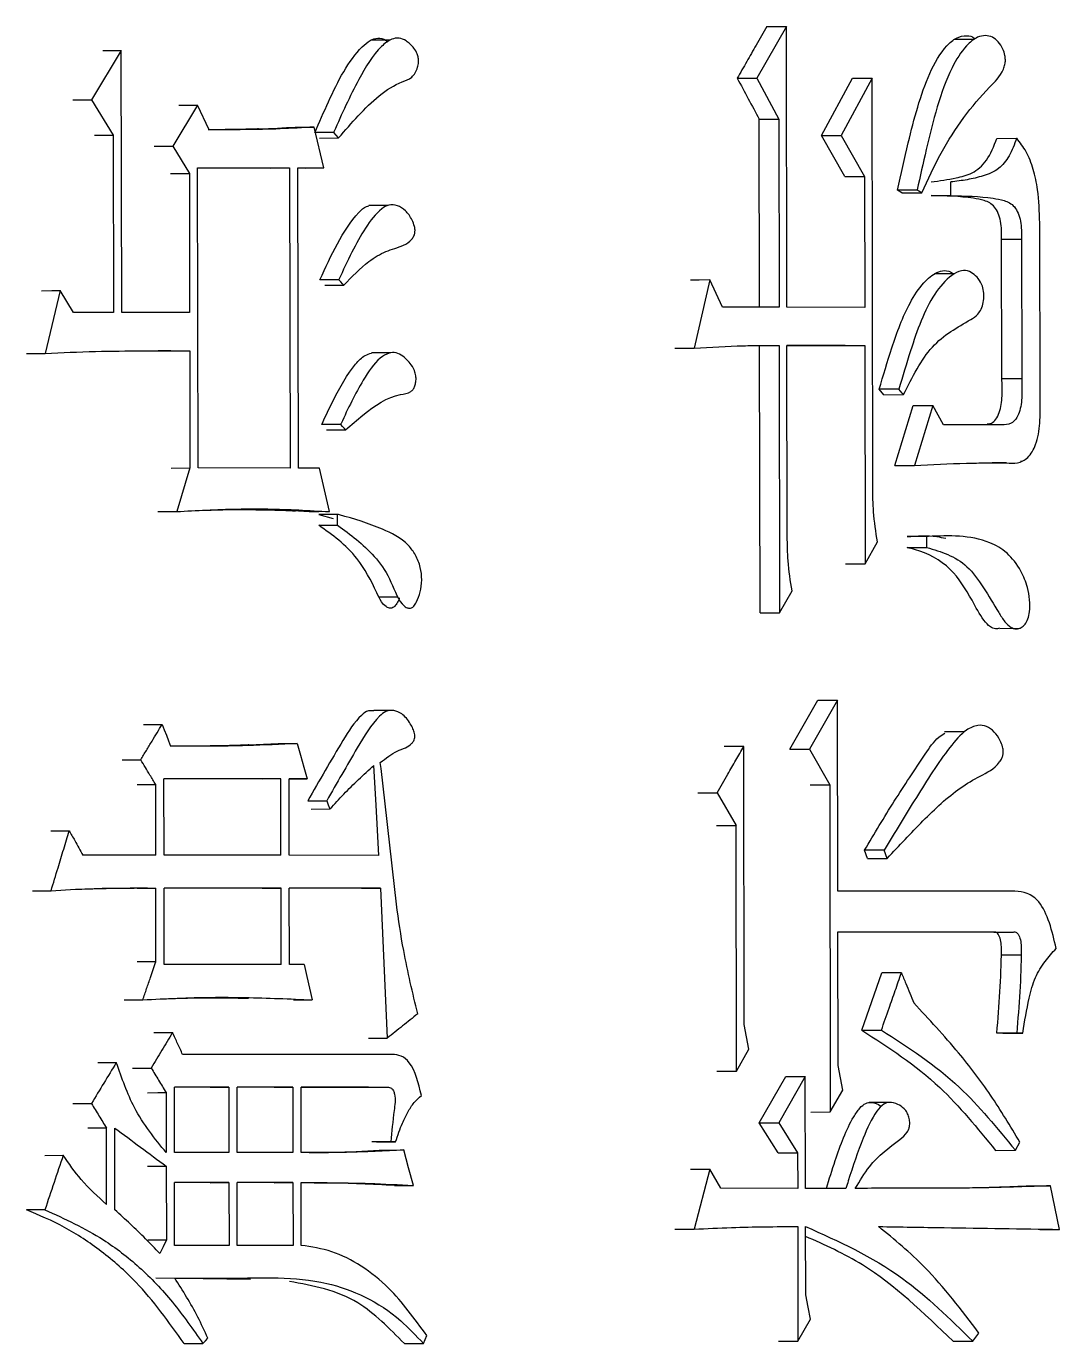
# Model space of a CAD drawing. Header units: millimetres. Extents: x 2462 to 4142, y 835 to 2023.
# Drawn here: x 3116.9 to 3121, y 1162.55 to 1167.77 of the extents above; entities that cross this region are included whole.
import ezdxf

# ---------------------------------------------------------------- set-up
doc = ezdxf.new("R2010")
doc.units = ezdxf.units.MM

msp = doc.modelspace()

# ---------------------------------------------------------------- linework, layer by layer
at = {"color": 7, "linetype": 'Continuous', "lineweight": 25}
for p, q in [((3119.9124, 1167.7718), (3119.7949, 1167.5664)), ((3119.9143, 1166.6577), (3119.9124, 1167.7718)), ((3118.3405, 1167.7169), (3118.2648, 1167.7167)), ((3120.6566, 1167.7201), (3120.5778, 1167.7199)), ((3117.275, 1167.6756), (3117.1566, 1167.4809)), ((3117.2768, 1166.6371), (3117.275, 1167.6756)), ((3119.7949, 1167.5664), (3119.8821, 1167.4041)), ((3120.0518, 1167.3388), (3120.1743, 1167.5659)), ((3120.2521, 1167.5661), (3120.1295, 1167.339)), ((3120.2549, 1165.9435), (3120.2521, 1167.5661)), ((3117.1566, 1167.4809), (3117.2426, 1167.3403)), ((3117.5773, 1167.4592), (3117.4794, 1167.2969)), ((3117.6233, 1167.3618), (3117.5773, 1167.4592)), ((3119.806, 1166.6574), (3119.8047, 1167.4038)), ((3119.8821, 1167.4041), (3119.8833, 1166.6577)), ((3117.2426, 1167.3403), (3117.2438, 1166.6372)), ((3118.0789, 1167.2102), (3118.0397, 1167.3725)), ((3118.1174, 1167.3508), (3118.0423, 1167.3506)), ((3118.0617, 1167.329), (3118.1368, 1167.3292)), ((3120.1443, 1167.1765), (3120.0518, 1167.3388)), ((3120.1295, 1167.339), (3120.2221, 1167.1767)), ((3120.7471, 1167.3276), (3120.8257, 1167.3278)), ((3117.4794, 1167.2969), (3117.5451, 1167.1887)), ((3117.5451, 1167.1887), (3117.546, 1166.6371)), ((3117.5778, 1167.2104), (3117.9427, 1167.2102)), ((3117.5798, 1166.0205), (3117.5778, 1167.2104)), ((3117.8681, 1167.21), (3117.9427, 1167.2102)), ((3117.9427, 1167.2102), (3117.9448, 1166.0203)), ((3117.9752, 1167.2102), (3118.0789, 1167.2102)), ((3117.9772, 1166.0203), (3117.9752, 1167.2102)), ((3118.004, 1167.2099), (3118.0789, 1167.2102)), ((3120.2221, 1167.1767), (3120.223, 1166.6575)), ((3120.3709, 1167.1114), (3120.3526, 1167.1223)), ((3120.565, 1167.1008), (3120.5649, 1167.1549)), ((3118.3325, 1167.0618), (3118.2568, 1167.0616)), ((3120.3709, 1167.1114), (3120.4491, 1167.1116)), ((3120.4867, 1167.1005), (3120.565, 1167.1008)), ((3120.9182, 1166.2893), (3120.917, 1166.9924)), ((3120.7659, 1166.9273), (3120.8446, 1166.9275)), ((3120.7669, 1166.3756), (3120.7659, 1166.9273)), ((3120.8446, 1166.9275), (3120.8455, 1166.3759)), ((3119.6094, 1166.766), (3119.5473, 1166.4956)), ((3119.6595, 1166.6578), (3119.6094, 1166.766)), ((3120.5785, 1166.7906), (3120.4998, 1166.7903)), ((3117.0323, 1166.7238), (3116.9731, 1166.475)), ((3117.0854, 1166.6372), (3117.0323, 1166.7238)), ((3118.0821, 1166.7448), (3118.1572, 1166.745)), ((3119.8833, 1166.6577), (3119.6595, 1166.6578)), ((3120.223, 1166.6575), (3119.9143, 1166.6577)), ((3117.2438, 1166.6372), (3117.0854, 1166.6372)), ((3117.546, 1166.6371), (3117.2768, 1166.6371)), ((3117.4719, 1166.4854), (3117.4212, 1166.4852)), ((3117.4722, 1166.4854), (3117.5463, 1166.4856)), ((3117.5463, 1166.4856), (3117.547, 1166.0205)), ((3119.808, 1165.4459), (3119.8062, 1166.506)), ((3119.8836, 1166.5062), (3119.8854, 1165.4461)), ((3119.9146, 1166.5062), (3120.2232, 1166.506)), ((3119.9159, 1165.749), (3119.9146, 1166.5062)), ((3120.1454, 1166.5058), (3119.9146, 1166.5059)), ((3120.1454, 1166.5058), (3120.2232, 1166.506)), ((3120.2232, 1166.506), (3120.2247, 1165.6407)), ((3118.3431, 1166.477), (3118.2675, 1166.4767)), ((3120.3585, 1166.3329), (3120.2805, 1166.3327)), ((3120.2989, 1166.311), (3120.2805, 1166.3326)), ((3120.7669, 1166.3756), (3120.8455, 1166.3759)), ((3120.299, 1166.3109), (3120.377, 1166.3112)), ((3120.3422, 1166.0297), (3120.415, 1166.2677)), ((3120.4932, 1166.2679), (3120.4203, 1166.03)), ((3120.536, 1166.1922), (3120.4932, 1166.2679)), ((3118.1453, 1166.1933), (3118.0703, 1166.1931)), ((3120.7671, 1166.192), (3120.536, 1166.1922)), ((3118.0895, 1166.1715), (3118.1646, 1166.1717)), ((3117.473, 1166.0202), (3117.547, 1166.0205)), ((3117.547, 1166.0205), (3117.4949, 1165.8474)), ((3117.9448, 1166.0203), (3117.5798, 1166.0205)), ((3118.0614, 1166.0203), (3117.9772, 1166.0203)), ((3118.1006, 1165.8472), (3118.0614, 1166.0203)), ((3120.7855, 1166.0406), (3120.728, 1166.0404)), ((3120.8404, 1166.0474), (3120.8474, 1166.0474)), ((3118.0578, 1165.8361), (3118.1147, 1165.8197)), ((3118.1329, 1165.8364), (3118.058, 1165.8361)), ((3118.133, 1165.7931), (3118.1329, 1165.8364)), ((3118.0579, 1165.793), (3118.133, 1165.7933)), ((3120.2247, 1165.6407), (3120.2737, 1165.7272)), ((3120.4696, 1165.7487), (3120.3915, 1165.7484)), ((3120.3916, 1165.705), (3120.4697, 1165.7053)), ((3120.4697, 1165.7053), (3120.4696, 1165.7487)), ((3120.1468, 1165.6404), (3120.2247, 1165.6407)), ((3118.2966, 1165.5088), (3118.3723, 1165.5091)), ((3119.8854, 1165.4461), (3119.9348, 1165.5327)), ((3119.808, 1165.4459), (3119.8854, 1165.4461)), ((3120.7583, 1165.3845), (3120.8373, 1165.3848)), ((3119.9264, 1164.905), (3120.0371, 1165.0996)), ((3120.1148, 1165.0999), (3120.004, 1164.9052)), ((3120.116, 1164.3427), (3120.1148, 1165.0999)), ((3118.3527, 1165.0588), (3118.2771, 1165.0585)), ((3120.6184, 1164.9737), (3120.5396, 1164.9735)), ((3117.7803, 1164.9225), (3117.8977, 1164.9275)), ((3119.7453, 1163.8128), (3119.7434, 1164.9162)), ((3120.004, 1164.9052), (3120.0845, 1164.7645)), ((3117.2783, 1164.8628), (3117.3521, 1164.8631)), ((3117.4119, 1164.4845), (3117.4115, 1164.7657)), ((3117.9079, 1164.7872), (3117.4442, 1164.7873)), ((3117.4448, 1164.4845), (3117.4442, 1164.7873)), ((3117.9079, 1164.7872), (3117.8333, 1164.7869)), ((3117.9084, 1164.4843), (3117.9079, 1164.7872)), ((3118.0117, 1164.7871), (3117.9403, 1164.7872)), ((3117.9409, 1164.4843), (3117.9403, 1164.7872)), ((3117.9403, 1164.7869), (3118.0117, 1164.7871)), ((3120.0845, 1164.7645), (3120.0867, 1163.4665)), ((3119.5607, 1164.7321), (3119.6378, 1164.7323)), ((3119.6378, 1164.7323), (3119.7128, 1164.6025)), ((3118.0275, 1164.6679), (3118.1026, 1164.6681)), ((3119.7144, 1163.6289), (3119.7128, 1164.6025)), ((3120.3003, 1164.5047), (3120.2224, 1164.5044)), ((3120.2347, 1164.4721), (3120.2224, 1164.5046)), ((3120.3126, 1164.4723), (3120.3003, 1164.5048)), ((3117.4119, 1164.4845), (3117.1221, 1164.4846)), ((3117.9084, 1164.4843), (3117.4448, 1164.4845)), ((3118.2965, 1164.4841), (3117.9409, 1164.4843)), ((3120.2347, 1164.472), (3120.3127, 1164.4722)), ((3117.338, 1164.3544), (3117.3108, 1164.3544)), ((3117.338, 1164.3544), (3117.4122, 1164.3547)), ((3117.4126, 1164.0626), (3117.4122, 1164.3547)), ((3117.9086, 1164.3545), (3117.445, 1164.3546)), ((3117.4455, 1164.0518), (3117.445, 1164.3546)), ((3117.834, 1164.3542), (3117.9086, 1164.3545)), ((3117.9091, 1164.0516), (3117.9086, 1164.3545)), ((3118.3032, 1164.3543), (3117.9411, 1164.3545)), ((3117.9416, 1164.0516), (3117.9411, 1164.3545)), ((3118.2279, 1164.3541), (3117.9411, 1164.3542)), ((3118.2279, 1164.3541), (3118.3032, 1164.3543)), ((3120.8187, 1164.3422), (3120.116, 1164.3427)), ((3120.1163, 1164.1804), (3120.8129, 1164.18)), ((3120.1172, 1163.6503), (3120.1163, 1164.1804)), ((3120.7343, 1164.1797), (3120.1163, 1164.1801)), ((3120.7349, 1164.1797), (3120.8134, 1164.18)), ((3120.8434, 1164.0887), (3120.7643, 1164.0884)), ((3117.4126, 1164.0626), (3117.3385, 1164.0623)), ((3117.9091, 1164.0516), (3117.4455, 1164.0518)), ((3118, 1164.0516), (3117.9416, 1164.0516)), ((3120.2113, 1163.7906), (3120.2906, 1164.0177)), ((3117.2862, 1163.9109), (3117.3603, 1163.9112)), ((3117.9577, 1163.9107), (3118.0326, 1163.9109)), ((3120.2113, 1163.7906), (3120.2892, 1163.7908)), ((3120.8257, 1163.7797), (3120.7471, 1163.7795)), ((3120.7712, 1163.7795), (3120.7471, 1163.7795)), ((3120.7712, 1163.7795), (3120.8499, 1163.7797)), ((3120.8499, 1163.7797), (3120.8257, 1163.7797)), ((3118.3494, 1163.6945), (3117.5182, 1163.6948)), ((3119.7144, 1163.6289), (3119.7641, 1163.7154)), ((3117.1818, 1163.6621), (3117.2554, 1163.6624)), ((3119.6373, 1163.6287), (3119.7144, 1163.6289)), ((3117.7016, 1163.5649), (3117.4857, 1163.565)), ((3117.4861, 1163.3054), (3117.4857, 1163.565)), ((3117.6273, 1163.5647), (3117.7016, 1163.5649)), ((3117.7016, 1163.5649), (3117.702, 1163.3053)), ((3117.9554, 1163.5648), (3117.7342, 1163.5649)), ((3117.7346, 1163.3053), (3117.7342, 1163.5649)), ((3117.8807, 1163.5646), (3117.9554, 1163.5648)), ((3117.9554, 1163.5648), (3117.9558, 1163.3052)), ((3117.9878, 1163.5648), (3118.3303, 1163.5647)), ((3117.9883, 1163.3052), (3117.9878, 1163.5648)), ((3118.2549, 1163.5644), (3117.9878, 1163.5645)), ((3118.255, 1163.5644), (3118.3303, 1163.5647)), ((3119.8052, 1163.4231), (3119.9101, 1163.6069)), ((3119.9876, 1163.6071), (3119.8826, 1163.4233)), ((3119.9883, 1163.1636), (3119.9876, 1163.6071)), ((3117.4529, 1163.5434), (3117.4533, 1163.3054)), ((3120.0867, 1163.4665), (3120.1359, 1163.553)), ((3120.009, 1163.4662), (3120.0867, 1163.4665)), ((3120.3195, 1163.5045), (3120.2411, 1163.5042)), ((3119.8797, 1163.304), (3119.8052, 1163.4231)), ((3119.8826, 1163.4233), (3119.9572, 1163.3043)), ((3117.2163, 1163.4028), (3117.1427, 1163.4026)), ((3117.2168, 1163.0999), (3117.2163, 1163.4028)), ((3117.2498, 1163.0783), (3117.2493, 1163.4028)), ((3117.702, 1163.3053), (3117.4861, 1163.3054)), ((3117.9558, 1163.3052), (3117.7346, 1163.3053)), ((3118.3435, 1163.3483), (3118.2683, 1163.3481)), ((3118.3628, 1163.3483), (3118.3435, 1163.3483)), ((3119.9572, 1163.3043), (3119.9574, 1163.1637)), ((3120.7418, 1163.3143), (3120.8204, 1163.3145)), ((3120.8204, 1163.3146), (3120.8385, 1163.347)), ((3116.9714, 1163.2945), (3117.0447, 1163.2947)), ((3117.3795, 1163.251), (3117.4534, 1163.2513)), ((3117.4534, 1163.2513), (3117.4539, 1162.9592)), ((3119.6091, 1163.2396), (3119.547, 1163.0016)), ((3119.6529, 1163.1638), (3119.6091, 1163.2396)), ((3117.7022, 1163.1863), (3117.4863, 1163.1864)), ((3117.4867, 1162.9376), (3117.4863, 1163.1864)), ((3117.6279, 1163.186), (3117.7022, 1163.1863)), ((3117.7022, 1163.1863), (3117.7026, 1162.9375)), ((3117.956, 1163.1862), (3117.7348, 1163.1863)), ((3117.7352, 1162.9375), (3117.7348, 1163.1863)), ((3117.8814, 1163.186), (3117.956, 1163.1862)), ((3117.956, 1163.1862), (3117.9565, 1162.9374)), ((3117.9889, 1162.9374), (3117.9885, 1163.1862)), ((3118.3583, 1163.175), (3118.4338, 1163.1752)), ((3119.9574, 1163.1637), (3119.6529, 1163.1638)), ((3120.1488, 1163.1636), (3119.9883, 1163.1636)), ((3120.9961, 1163.0008), (3120.9596, 1163.1739)), ((3119.9577, 1163.0122), (3119.9584, 1162.5579)), ((3119.9891, 1162.7418), (3119.9886, 1163.0121)), ((3120.9173, 1163.0005), (3120.9961, 1163.0008)), ((3117.38, 1162.959), (3117.4539, 1162.9592)), ((3117.7026, 1162.9375), (3117.4867, 1162.9376)), ((3117.9565, 1162.9374), (3117.7352, 1162.9375)), ((3117.7874, 1162.8028), (3117.4127, 1162.8076)), ((3119.9584, 1162.5579), (3120.0078, 1162.6444)), ((3120.6518, 1162.5575), (3120.6761, 1162.5899)), ((3117.5243, 1162.5479), (3117.5987, 1162.5481)), ((3118.3981, 1162.5478), (3118.4734, 1162.548)), ((3119.8809, 1162.5576), (3119.9584, 1162.5579)), ((3120.5734, 1162.5572), (3120.6517, 1162.5574))]:
    msp.add_line(p, q, dxfattribs=at)
at = {"color": 7, "linetype": 'Continuous', "lineweight": 25, "flags": 128}
for points in [[(3119.835, 1167.7716), (3119.8784, 1167.7717), (3119.9124, 1167.7718)], [(3117.2013, 1167.6754), (3117.2424, 1167.6755), (3117.275, 1167.6756)], [(3119.7176, 1167.5661), (3119.7609, 1167.5663), (3119.7949, 1167.5664)], [(3120.1743, 1167.5659), (3120.2179, 1167.566), (3120.2521, 1167.5661)], [(3117.0831, 1167.4807), (3117.1241, 1167.4808), (3117.1566, 1167.4809)], [(3117.5032, 1167.4589), (3117.5446, 1167.4591), (3117.5773, 1167.4592)], [(3119.8047, 1167.4038), (3119.848, 1167.404), (3119.8821, 1167.4041)], [(3117.169, 1167.34), (3117.2101, 1167.3402), (3117.2426, 1167.3403)], [(3117.9647, 1167.3722), (3118.0067, 1167.3723), (3118.0397, 1167.3725)], [(3118.1368, 1167.3292), (3118.1271, 1167.34), (3118.1174, 1167.3508)], [(3120.0518, 1167.3388), (3120.0953, 1167.3389), (3120.1295, 1167.339)], [(3117.4054, 1167.2967), (3117.4467, 1167.2968), (3117.4794, 1167.2969)], [(3117.4707, 1167.1885), (3117.5124, 1167.1886), (3117.5451, 1167.1887)], [(3120.1443, 1167.1765), (3120.1878, 1167.1766), (3120.2221, 1167.1767)], [(3120.4307, 1167.1225), (3120.4057, 1167.1224), (3120.3791, 1167.1223), (3120.3526, 1167.1223)], [(3118.1378, 1166.7667), (3118.1104, 1166.7666), (3118.0865, 1166.7665), (3118.0629, 1166.7664)], [(3118.1572, 1166.745), (3118.1524, 1166.7504), (3118.1451, 1166.7585), (3118.1378, 1166.7667)], [(3119.6094, 1166.766), (3119.5662, 1166.7659), (3119.5324, 1166.7657)], [(3116.9589, 1166.7235), (3116.9999, 1166.7237), (3117.0323, 1166.7238)], [(3119.4704, 1166.4953), (3119.5135, 1166.4955), (3119.5473, 1166.4956)], [(3116.8998, 1166.4747), (3116.9407, 1166.4749), (3116.9731, 1166.475)], [(3120.377, 1166.3112), (3120.3722, 1166.3168), (3120.3654, 1166.3248), (3120.3585, 1166.3329)], [(3120.415, 1166.2677), (3120.4588, 1166.2678), (3120.4932, 1166.2679)], [(3118.1647, 1166.1717), (3118.1598, 1166.1771), (3118.1525, 1166.1852), (3118.1453, 1166.1933)], [(3120.3422, 1166.0297), (3120.3859, 1166.0299), (3120.4203, 1166.03)], [(3117.4206, 1165.8472), (3117.4622, 1165.8473), (3117.4949, 1165.8474)], [(3118.1006, 1165.8472), (3118.0585, 1165.8471), (3118.0257, 1165.847)], [(3120.0371, 1165.0996), (3120.0806, 1165.0998), (3120.1148, 1165.0999)], [(3117.3634, 1165.0034), (3117.4047, 1165.0036), (3117.4373, 1165.0037)], [(3117.4373, 1165.0037), (3117.4456, 1164.9821), (3117.4538, 1164.9604), (3117.462, 1164.9388), (3117.4703, 1164.9171)], [(3117.8977, 1164.9275), (3117.9396, 1164.9277), (3117.9726, 1164.9278)], [(3117.9726, 1164.9278), (3117.9854, 1164.8816), (3117.9986, 1164.8344), (3118.0117, 1164.7871)], [(3119.7434, 1164.9162), (3119.7002, 1164.916), (3119.6662, 1164.9159)], [(3119.9264, 1164.905), (3119.9698, 1164.9051), (3120.004, 1164.9052)], [(3118.2965, 1164.4841), (3118.291, 1164.5838), (3118.2854, 1164.6835), (3118.2766, 1164.8411)], [(3117.3376, 1164.7655), (3117.3788, 1164.7656), (3117.4115, 1164.7657)], [(3120.0068, 1164.7643), (3120.0503, 1164.7644), (3120.0845, 1164.7645)], [(3118.0147, 1164.7003), (3118.043, 1164.7004), (3118.0663, 1164.7005), (3118.0896, 1164.7006)], [(3118.0896, 1164.7006), (3118.0961, 1164.6843), (3118.1026, 1164.6681)], [(3116.9956, 1164.5817), (3117.0366, 1164.5818), (3117.069, 1164.5819)], [(3119.6357, 1164.6022), (3119.6788, 1164.6024), (3119.7128, 1164.6025)], [(3116.9233, 1164.3437), (3116.9642, 1164.3439), (3116.9966, 1164.344)], [(3118.3032, 1164.3543), (3118.3166, 1164.0569), (3118.3299, 1163.7594)], [(3118, 1164.0516), (3118.0109, 1164.0043), (3118.0218, 1163.9576), (3118.0326, 1163.9109)], [(3120.3686, 1164.018), (3120.3249, 1164.0179), (3120.2906, 1164.0177)], [(3117.4048, 1163.7811), (3117.4461, 1163.7812), (3117.4788, 1163.7813)], [(3119.7641, 1163.7154), (3119.7547, 1163.7641), (3119.7453, 1163.8128)], [(3118.2548, 1163.7591), (3118.2968, 1163.7593), (3118.3299, 1163.7594)], [(3117.3198, 1163.6405), (3117.361, 1163.6406), (3117.3937, 1163.6407)], [(3120.1359, 1163.553), (3120.1265, 1163.6017), (3120.1172, 1163.6503)], [(3119.9101, 1163.6069), (3119.9535, 1163.607), (3119.9876, 1163.6071)], [(3117.379, 1163.5431), (3117.4203, 1163.5432), (3117.4529, 1163.5434)], [(3117.0832, 1163.4999), (3117.1243, 1163.5001), (3117.1568, 1163.5002)], [(3119.8052, 1163.4231), (3119.8486, 1163.4232), (3119.8826, 1163.4233)], [(3118.2876, 1163.3481), (3118.3083, 1163.3481), (3118.3293, 1163.3482), (3118.3628, 1163.3483)], [(3118.3196, 1163.3156), (3118.3618, 1163.3157), (3118.395, 1163.3158)], [(3118.4338, 1163.1752), (3118.4144, 1163.2455), (3118.395, 1163.3158)], [(3119.8797, 1163.304), (3119.9231, 1163.3042), (3119.9572, 1163.3043)], [(3119.5321, 1163.2393), (3119.5752, 1163.2395), (3119.6091, 1163.2396)], [(3120.8808, 1163.1736), (3120.925, 1163.1738), (3120.9596, 1163.1739)], [(3119.4701, 1163.0014), (3119.5131, 1163.0015), (3119.547, 1163.0016)], [(3117.4539, 1162.9592), (3117.4408, 1162.9322), (3117.4277, 1162.9051)], [(3120.0078, 1162.6444), (3119.9984, 1162.6931), (3119.9891, 1162.7418)], [(3117.5987, 1162.5481), (3117.6085, 1162.5589), (3117.6183, 1162.5697)], [(3118.4734, 1162.548), (3118.4797, 1162.564), (3118.4861, 1162.5802)]]:
    msp.add_lwpolyline(points, dxfattribs=at)
at = {"color": 7, "linetype": 'Continuous', "lineweight": 25}
for points, knots in [([(3119.835, 1167.7716), (3119.8209, 1167.7469), (3119.7943, 1167.7003), (3119.7552, 1167.6318), (3119.7301, 1167.588), (3119.7176, 1167.5661)], [0, 0, 0, 0, 0.360936, 0.680468, 1, 1, 1, 1]), ([(3118.0423, 1167.3506), (3118.0602, 1167.3913), (3118.1142, 1167.5141), (3118.1828, 1167.6515), (3118.2601, 1167.7167), (3118.2922, 1167.7277), (3118.3172, 1167.7233), (3118.3289, 1167.7122), (3118.3319, 1167.7094)], [0, 0, 0, 0, 0.242185, 0.729684, 0.820484, 0.897101, 0.974386, 1, 1, 1, 1]), ([(3118.1368, 1167.3293), (3118.1626, 1167.359), (3118.2402, 1167.4487), (3118.3371, 1167.5371), (3118.4212, 1167.5625), (3118.4413, 1167.586), (3118.4504, 1167.6071), (3118.4543, 1167.6282), (3118.4535, 1167.647), (3118.4475, 1167.6667), (3118.432, 1167.6919), (3118.4074, 1167.7142), (3118.3765, 1167.728), (3118.3417, 1167.7214), (3118.282, 1167.6747), (3118.2051, 1167.5454), (3118.1487, 1167.4239), (3118.1177, 1167.3516), (3118.1174, 1167.3508)], [0, 0, 0, 0, 0.113222, 0.341329, 0.38756, 0.408091, 0.428645, 0.444622, 0.457842, 0.471061, 0.493508, 0.536208, 0.57005, 0.604095, 0.656288, 0.801564, 0.997973, 1, 1, 1, 1]), ([(3120.3526, 1167.1223), (3120.3667, 1167.1849), (3120.4025, 1167.3435), (3120.4564, 1167.5493), (3120.5318, 1167.6828), (3120.5859, 1167.729), (3120.6237, 1167.7371), (3120.6503, 1167.7324), (3120.6599, 1167.7222), (3120.6611, 1167.7208)], [0, 0, 0, 0, 0.234605, 0.594292, 0.776492, 0.855579, 0.935368, 0.991378, 1, 1, 1, 1]), ([(3120.4491, 1167.1116), (3120.474, 1167.1652), (3120.5496, 1167.3272), (3120.6642, 1167.4805), (3120.7636, 1167.5747), (3120.7796, 1167.6196), (3120.7814, 1167.6387), (3120.7789, 1167.6599), (3120.7701, 1167.6859), (3120.7533, 1167.7123), (3120.7292, 1167.7311), (3120.7007, 1167.7374), (3120.6647, 1167.7291), (3120.6164, 1167.6896), (3120.5321, 1167.5526), (3120.4807, 1167.3427), (3120.4425, 1167.1764), (3120.4307, 1167.1227), (3120.4307, 1167.1225)], [0, 0, 0, 0, 0.116247, 0.351545, 0.417544, 0.429973, 0.440276, 0.450545, 0.466961, 0.490877, 0.515258, 0.540732, 0.570374, 0.616263, 0.689834, 0.900866, 0.999645, 1, 1, 1, 1]), ([(3119.7176, 1167.5661), (3119.7321, 1167.5391), (3119.7612, 1167.485), (3119.7902, 1167.4309), (3119.8047, 1167.4038)], [0, 0, 0, 0, 0.5, 1, 1, 1, 1]), ([(3117.8196, 1167.3651), (3117.8184, 1167.3651), (3117.8044, 1167.3645), (3117.715, 1167.3622), (3117.6544, 1167.3619), (3117.6227, 1167.3618), (3117.6196, 1167.3617), (3117.6192, 1167.3617)], [0, 0, 0, 0, 0.046645, 0.564072, 0.83906, 0.977075, 1, 1, 1, 1]), ([(3118.0397, 1167.3725), (3117.9948, 1167.3698), (3117.9032, 1167.3644), (3117.7644, 1167.3616), (3117.6703, 1167.3617), (3117.6233, 1167.3618)], [0, 0, 0, 0, 0.32498, 0.662444, 1, 1, 1, 1]), ([(3117.8193, 1167.3652), (3117.821, 1167.3652), (3117.8696, 1167.3664), (3117.918, 1167.3693), (3117.9647, 1167.3722)], [0, 0, 0, 0, 0.033685, 1, 1, 1, 1]), ([(3120.4866, 1167.1546), (3120.5197, 1167.1594), (3120.5741, 1167.1672), (3120.6495, 1167.186), (3120.7109, 1167.2348), (3120.7349, 1167.2962), (3120.7471, 1167.3276)], [0, 0, 0, 0, 0.3344455, 0.5514977, 0.7710096, 1, 1, 1, 1]), ([(3120.8257, 1167.3278), (3120.8165, 1167.3036), (3120.7982, 1167.2558), (3120.7522, 1167.1995), (3120.6928, 1167.1777), (3120.6293, 1167.1624), (3120.5863, 1167.1574), (3120.5649, 1167.1549)], [0, 0, 0, 0, 0.1777081, 0.35, 0.5672223, 0.7837017, 1, 1, 1, 1]), ([(3120.917, 1166.9924), (3120.9156, 1167.0368), (3120.9134, 1167.1096), (3120.8933, 1167.2052), (3120.8659, 1167.2773), (3120.839, 1167.3111), (3120.8257, 1167.3278)], [0, 0, 0, 0, 0.347259, 0.569852, 0.787887, 1, 1, 1, 1]), ([(3120.449, 1167.1117), (3120.4475, 1167.1126), (3120.4436, 1167.1149), (3120.4375, 1167.1185), (3120.4329, 1167.1212), (3120.4307, 1167.1225)], [0, 0, 0, 0, 0.254517, 0.627308, 1, 1, 1, 1]), ([(3118.1572, 1166.7451), (3118.1896, 1166.7785), (3118.242, 1166.8327), (3118.3236, 1166.8833), (3118.3831, 1166.896), (3118.4213, 1166.9188), (3118.4349, 1166.9386), (3118.4394, 1166.9509), (3118.4404, 1166.9644), (3118.4373, 1166.983), (3118.4256, 1167.0113), (3118.4033, 1167.043), (3118.3705, 1167.0633), (3118.3369, 1167.0669), (3118.2912, 1167.0391), (3118.2416, 1166.9729), (3118.1871, 1166.8755), (3118.1544, 1166.8039), (3118.1379, 1166.7669), (3118.1378, 1166.7667)], [0, 0, 0, 0, 0.1579546, 0.2552425, 0.352491, 0.4017259, 0.4171918, 0.4278337, 0.4385563, 0.4524203, 0.4780303, 0.5263526, 0.5730683, 0.6190817, 0.6586081, 0.7686904, 0.8812948, 0.9991316, 1, 1, 1, 1]), ([(3120.7659, 1166.9273), (3120.7662, 1166.9516), (3120.7667, 1166.9989), (3120.7406, 1167.0632), (3120.6972, 1167.0825), (3120.6135, 1167.0976), (3120.5428, 1167.0993), (3120.4867, 1167.1005)], [0, 0, 0, 0, 0.130352, 0.254709, 0.382976, 0.510106, 1, 1, 1, 1]), ([(3120.565, 1167.1008), (3120.6212, 1167.0995), (3120.6919, 1167.0979), (3120.7757, 1167.0827), (3120.8192, 1167.0634), (3120.8454, 1166.9992), (3120.8448, 1166.9518), (3120.8446, 1166.9275)], [0, 0, 0, 0, 0.490042, 0.617207, 0.745492, 0.869777, 1, 1, 1, 1]), ([(3118.0627, 1166.7664), (3118.0849, 1166.8154), (3118.1295, 1166.9137), (3118.1927, 1167.0103), (3118.2392, 1167.0563), (3118.2537, 1167.0593), (3118.2568, 1167.0599)], [0, 0, 0, 0, 0.420368, 0.843277, 0.965689, 1, 1, 1, 1]), ([(3120.2805, 1166.3326), (3120.2967, 1166.3875), (3120.3317, 1166.5064), (3120.3868, 1166.6552), (3120.4511, 1166.7529), (3120.5, 1166.7951), (3120.5397, 1166.8056), (3120.5628, 1166.8011), (3120.5728, 1166.7914), (3120.5737, 1166.7906)], [0, 0, 0, 0, 0.256053, 0.554313, 0.721098, 0.850564, 0.921548, 0.992981, 1, 1, 1, 1]), ([(3120.377, 1166.3112), (3120.4121, 1166.3809), (3120.4829, 1166.5217), (3120.6011, 1166.5829), (3120.6687, 1166.6249), (3120.6858, 1166.6497), (3120.6939, 1166.6765), (3120.6966, 1166.7062), (3120.6929, 1166.7349), (3120.6814, 1166.7621), (3120.6632, 1166.7845), (3120.6371, 1166.8024), (3120.6036, 1166.8057), (3120.5543, 1166.7783), (3120.4738, 1166.6858), (3120.4127, 1166.516), (3120.3735, 1166.3836), (3120.3585, 1166.3329)], [0, 0, 0, 0, 0.175532, 0.354652, 0.388166, 0.407747, 0.427401, 0.446675, 0.466945, 0.484382, 0.511375, 0.539761, 0.574487, 0.616876, 0.705288, 0.887115, 1, 1, 1, 1]), ([(3116.9731, 1166.475), (3117.0397, 1166.478), (3117.1689, 1166.4839), (3117.36, 1166.4851), (3117.4842, 1166.4854), (3117.5463, 1166.4856)], [0, 0, 0, 0, 0.3467917, 0.6733841, 1, 1, 1, 1]), ([(3119.5473, 1166.4956), (3119.6123, 1166.4997), (3119.7009, 1166.5052), (3119.8129, 1166.5061), (3119.86, 1166.5062), (3119.8836, 1166.5062)], [0, 0, 0, 0, 0.578075, 0.789032, 1, 1, 1, 1]), ([(3118.0701, 1166.1931), (3118.0853, 1166.2256), (3118.1252, 1166.3114), (3118.1802, 1166.4078), (3118.2356, 1166.4674), (3118.2589, 1166.4733), (3118.2675, 1166.4755)], [0, 0, 0, 0, 0.2837331, 0.7470697, 0.9066099, 1, 1, 1, 1]), ([(3118.1647, 1166.1717), (3118.1874, 1166.1915), (3118.256, 1166.251), (3118.3424, 1166.3113), (3118.4146, 1166.3156), (3118.4334, 1166.3323), (3118.44, 1166.3459), (3118.4437, 1166.3625), (3118.4442, 1166.3815), (3118.44, 1166.4033), (3118.4235, 1166.4348), (3118.3974, 1166.4611), (3118.365, 1166.4801), (3118.3333, 1166.4771), (3118.2851, 1166.4481), (3118.2202, 1166.3498), (3118.1733, 1166.2556), (3118.1458, 1166.1945), (3118.1453, 1166.1933)], [0, 0, 0, 0, 0.107767, 0.32496, 0.382514, 0.397632, 0.412827, 0.427374, 0.444539, 0.463227, 0.487606, 0.551578, 0.589699, 0.627997, 0.678888, 0.799967, 0.99622, 1, 1, 1, 1]), ([(3120.7081, 1166.1951), (3120.7139, 1166.1953), (3120.7267, 1166.1959), (3120.7443, 1166.2128), (3120.7621, 1166.2486), (3120.7696, 1166.307), (3120.7678, 1166.3526), (3120.7669, 1166.3756)], [0, 0, 0, 0, 0.119448, 0.262054, 0.409746, 0.702928, 1, 1, 1, 1]), ([(3120.8455, 1166.3759), (3120.8464, 1166.3529), (3120.8483, 1166.3072), (3120.8407, 1166.249), (3120.8229, 1166.2128), (3120.7992, 1166.1919), (3120.7796, 1166.192), (3120.7671, 1166.192)], [0, 0, 0, 0, 0.261231, 0.519065, 0.649006, 0.774532, 1, 1, 1, 1]), ([(3120.7855, 1166.0406), (3120.7999, 1166.0395), (3120.8287, 1166.0373), (3120.8719, 1166.0576), (3120.9066, 1166.1153), (3120.9202, 1166.1992), (3120.9189, 1166.2591), (3120.9182, 1166.2893)], [0, 0, 0, 0, 0.177715, 0.356357, 0.541048, 0.768767, 1, 1, 1, 1]), ([(3120.4203, 1166.03), (3120.4891, 1166.034), (3120.5845, 1166.0395), (3120.7061, 1166.0405), (3120.759, 1166.0405), (3120.7855, 1166.0406)], [0, 0, 0, 0, 0.563388, 0.781688, 1, 1, 1, 1]), ([(3120.2737, 1165.7272), (3120.2675, 1165.7669), (3120.2565, 1165.8381), (3120.2554, 1165.9113), (3120.2549, 1165.9435)], [0, 0, 0, 0, 0.558835, 1, 1, 1, 1]), ([(3117.4949, 1165.8474), (3117.534, 1165.8496), (3117.6549, 1165.8563), (3117.8572, 1165.8612), (3118.0194, 1165.8519), (3118.1006, 1165.8472)], [0, 0, 0, 0, 0.1922936, 0.5957899, 1, 1, 1, 1]), ([(3117.5865, 1165.8522), (3117.646, 1165.8541), (3117.7367, 1165.857), (3117.8813, 1165.8537), (3117.9419, 1165.8515), (3117.9603, 1165.8508), (3117.9656, 1165.8506), (3117.9657, 1165.8506), (3117.9657, 1165.8506)], [0, 0, 0, 0, 0.530517, 0.808474, 0.954214, 0.981207, 0.99626, 1, 1, 1, 1]), ([(3118.0255, 1165.847), (3118.0207, 1165.8472), (3118.011, 1165.8478), (3117.9966, 1165.8487), (3117.9821, 1165.8496), (3117.9699, 1165.8503), (3117.9625, 1165.8507), (3117.9599, 1165.8509)], [0, 0, 0, 0, 0.220492, 0.440985, 0.661478, 0.881971, 1, 1, 1, 1]), ([(3118.133, 1165.7932), (3118.1833, 1165.7564), (3118.2589, 1165.701), (3118.3426, 1165.5871), (3118.3701, 1165.4978), (3118.403, 1165.4678), (3118.416, 1165.4634), (3118.4264, 1165.4651), (3118.4369, 1165.4734), (3118.4497, 1165.4937), (3118.4616, 1165.5291), (3118.4684, 1165.5767), (3118.4621, 1165.6289), (3118.4434, 1165.6769), (3118.3954, 1165.7392), (3118.2904, 1165.7893), (3118.1954, 1165.8198), (3118.1355, 1165.8357), (3118.1329, 1165.8364)], [0, 0, 0, 0, 0.193083, 0.290159, 0.386757, 0.407978, 0.421446, 0.432596, 0.443753, 0.462205, 0.496551, 0.533837, 0.572076, 0.615276, 0.659301, 0.789077, 0.99075, 1, 1, 1, 1]), ([(3118.3774, 1165.5049), (3118.3773, 1165.5046), (3118.3752, 1165.4963), (3118.3682, 1165.4838), (3118.3584, 1165.4698), (3118.3479, 1165.4637), (3118.3366, 1165.4637), (3118.3221, 1165.4713), (3118.3042, 1165.4915), (3118.2719, 1165.5632), (3118.2021, 1165.6917), (3118.1117, 1165.7552), (3118.0579, 1165.793)], [0, 0, 0, 0, 0.001933, 0.042897, 0.076744, 0.100254, 0.123763, 0.157808, 0.211391, 0.283825, 0.573907, 1, 1, 1, 1]), ([(3120.4697, 1165.7053), (3120.5257, 1165.6886), (3120.6388, 1165.655), (3120.7223, 1165.4976), (3120.777, 1165.4113), (3120.8007, 1165.3874), (3120.8238, 1165.3807), (3120.8432, 1165.3858), (3120.8596, 1165.3995), (3120.8714, 1165.4216), (3120.8781, 1165.4557), (3120.878, 1165.4989), (3120.8683, 1165.5558), (3120.8394, 1165.6231), (3120.7888, 1165.6887), (3120.6653, 1165.7569), (3120.5554, 1165.7522), (3120.4717, 1165.7488), (3120.4696, 1165.7487)], [0, 0, 0, 0, 0.166504, 0.336724, 0.370752, 0.398964, 0.419703, 0.440426, 0.457689, 0.47508, 0.493882, 0.523591, 0.555072, 0.603251, 0.674686, 0.747919, 0.993855, 1, 1, 1, 1]), ([(3119.9348, 1165.5327), (3119.9286, 1165.5724), (3119.9174, 1165.6436), (3119.9163, 1165.7167), (3119.9159, 1165.749)], [0, 0, 0, 0, 0.5588348, 1, 1, 1, 1]), ([(3120.3915, 1165.7484), (3120.431, 1165.751), (3120.4821, 1165.7544), (3120.5326, 1165.7442), (3120.5441, 1165.7418)], [0, 0, 0, 0, 0.771611, 1, 1, 1, 1]), ([(3120.7582, 1165.3849), (3120.7527, 1165.3836), (3120.7403, 1165.3805), (3120.7178, 1165.3903), (3120.6849, 1165.4277), (3120.6396, 1165.5153), (3120.5596, 1165.6412), (3120.4617, 1165.6865), (3120.4024, 1165.7022), (3120.3916, 1165.705)], [0, 0, 0, 0, 0.038881, 0.087592, 0.158237, 0.316756, 0.581174, 0.923861, 1, 1, 1, 1]), ([(3118.2769, 1165.0567), (3118.2696, 1165.0576), (3118.2522, 1165.0596), (3118.2059, 1165.0241), (3118.1279, 1164.8991), (3118.0605, 1164.7809), (3118.0145, 1164.7003)], [0, 0, 0, 0, 0.060218, 0.14333, 0.415955, 1, 1, 1, 1]), ([(3118.3023, 1164.852), (3118.3243, 1164.8692), (3118.3562, 1164.8942), (3118.4001, 1164.9092), (3118.4226, 1164.9224), (3118.4343, 1164.9369), (3118.4385, 1164.9469), (3118.4398, 1164.9571), (3118.4378, 1164.9709), (3118.4315, 1164.9876), (3118.4159, 1165.0159), (3118.3916, 1165.0464), (3118.3565, 1165.0608), (3118.3248, 1165.0586), (3118.2712, 1165.0132), (3118.1964, 1164.8865), (3118.1297, 1164.7705), (3118.0896, 1164.7006)], [0, 0, 0, 0, 0.116231, 0.1683248, 0.2127071, 0.2288047, 0.2388545, 0.248985, 0.2602075, 0.2820342, 0.3080202, 0.3751055, 0.4260063, 0.4769913, 0.5204189, 0.7110691, 1, 1, 1, 1]), ([(3117.3521, 1164.8631), (3117.3596, 1164.8754), (3117.3746, 1164.9002), (3117.403, 1164.947), (3117.4239, 1164.9815), (3117.4373, 1165.0037)], [0, 0, 0, 0, 0.2636063, 0.5272126, 1, 1, 1, 1]), ([(3120.3127, 1164.4723), (3120.3594, 1164.5226), (3120.453, 1164.6232), (3120.5754, 1164.7378), (3120.6801, 1164.7999), (3120.7403, 1164.8279), (3120.7665, 1164.8672), (3120.7717, 1164.8822), (3120.7728, 1164.898), (3120.7697, 1164.9181), (3120.7586, 1164.946), (3120.7372, 1164.9758), (3120.7064, 1164.9988), (3120.6675, 1165.0026), (3120.6155, 1164.9784), (3120.5319, 1164.8809), (3120.4273, 1164.7144), (3120.3427, 1164.5747), (3120.3004, 1164.5047)], [0, 0, 0, 0, 0.145891, 0.291849, 0.364927, 0.438142, 0.44971, 0.457489, 0.465326, 0.474777, 0.490325, 0.518028, 0.547422, 0.577066, 0.617258, 0.685726, 0.842509, 1, 1, 1, 1]), ([(3117.9726, 1164.9278), (3117.9069, 1164.9245), (3117.7907, 1164.9186), (3117.6232, 1164.9166), (3117.5212, 1164.917), (3117.4703, 1164.9171)], [0, 0, 0, 0, 0.394039, 0.696995, 1, 1, 1, 1]), ([(3117.7805, 1164.9219), (3117.7789, 1164.9219), (3117.7637, 1164.9213), (3117.6321, 1164.9176), (3117.554, 1164.9172), (3117.517, 1164.9171), (3117.5032, 1164.9171), (3117.496, 1164.9171), (3117.496, 1164.9171), (3117.4961, 1164.9171)], [0, 0, 0, 0, 0.0624666, 0.6020125, 0.8022295, 0.8937769, 0.9664175, 0.9871548, 1, 1, 1, 1]), ([(3120.2224, 1164.5045), (3120.2614, 1164.57), (3120.3393, 1164.701), (3120.4378, 1164.8475), (3120.5031, 1164.9458), (3120.5327, 1164.964), (3120.5408, 1164.969)], [0, 0, 0, 0, 0.390118, 0.780288, 0.940139, 1, 1, 1, 1]), ([(3119.6378, 1164.7323), (3119.652, 1164.757), (3119.6767, 1164.8), (3119.7119, 1164.8613), (3119.7329, 1164.8979), (3119.7434, 1164.9162)], [0, 0, 0, 0, 0.403163, 0.701581, 1, 1, 1, 1]), ([(3117.4115, 1164.7657), (3117.4039, 1164.7781), (3117.3903, 1164.8005), (3117.3705, 1164.8329), (3117.3583, 1164.853), (3117.3521, 1164.8631)], [0, 0, 0, 0, 0.380769, 0.690384, 1, 1, 1, 1]), ([(3118.1026, 1164.6681), (3118.1206, 1164.6879), (3118.1578, 1164.7285), (3118.2161, 1164.7856), (3118.2564, 1164.8226), (3118.2766, 1164.8411)], [0, 0, 0, 0, 0.320488, 0.660066, 1, 1, 1, 1]), ([(3118.4508, 1163.8558), (3118.4307, 1163.9387), (3118.3818, 1164.1404), (3118.3451, 1164.4783), (3118.3166, 1164.7274), (3118.3023, 1164.8519)], [0, 0, 0, 0, 0.258421, 0.6289824, 1, 1, 1, 1]), ([(3116.9966, 1164.344), (3117.0058, 1164.3743), (3117.0225, 1164.4292), (3117.0467, 1164.5085), (3117.0616, 1164.5575), (3117.069, 1164.5819)], [0, 0, 0, 0, 0.382821, 0.69141, 1, 1, 1, 1]), ([(3117.069, 1164.5819), (3117.0761, 1164.5689), (3117.0885, 1164.5462), (3117.1062, 1164.5138), (3117.1168, 1164.4943), (3117.1221, 1164.4846)], [0, 0, 0, 0, 0.400148, 0.700074, 1, 1, 1, 1]), ([(3116.9966, 1164.344), (3117.048, 1164.3471), (3117.1432, 1164.3528), (3117.2817, 1164.355), (3117.3687, 1164.3548), (3117.4122, 1164.3547)], [0, 0, 0, 0, 0.370073, 0.685, 1, 1, 1, 1]), ([(3117.1016, 1164.3499), (3117.1036, 1164.35), (3117.1265, 1164.351), (3117.2162, 1164.3538), (3117.284, 1164.3543), (3117.317, 1164.3544), (3117.3246, 1164.3544), (3117.3256, 1164.3545), (3117.3261, 1164.3545)], [0, 0, 0, 0, 0.049057, 0.555336, 0.817136, 0.934648, 0.964386, 1, 1, 1, 1]), ([(3120.9821, 1164.115), (3120.9742, 1164.1495), (3120.9586, 1164.2174), (3120.9206, 1164.3005), (3120.8684, 1164.3382), (3120.8352, 1164.3409), (3120.8187, 1164.3422)], [0, 0, 0, 0, 0.291823, 0.574939, 0.78881, 1, 1, 1, 1]), ([(3120.7471, 1163.7795), (3120.756, 1163.8886), (3120.7658, 1164.007), (3120.7649, 1164.1358), (3120.7599, 1164.1579), (3120.7529, 1164.1717), (3120.7467, 1164.1783), (3120.7402, 1164.1808), (3120.7363, 1164.18), (3120.7343, 1164.1796)], [0, 0, 0, 0, 0.767788, 0.83255, 0.895423, 0.926444, 0.956376, 0.977342, 1, 1, 1, 1]), ([(3120.8129, 1164.1798), (3120.8149, 1164.1802), (3120.8188, 1164.1811), (3120.8253, 1164.1785), (3120.8315, 1164.172), (3120.8385, 1164.1581), (3120.8436, 1164.1361), (3120.8444, 1164.0072), (3120.8347, 1163.8889), (3120.8257, 1163.7797)], [0, 0, 0, 0, 0.022685, 0.043674, 0.073631, 0.104665, 0.167541, 0.232295, 1, 1, 1, 1]), ([(3120.8499, 1163.7797), (3120.8574, 1163.826), (3120.8697, 1163.9017), (3120.897, 1164.0021), (3120.9375, 1164.0652), (3120.9673, 1164.0985), (3120.9821, 1164.115)], [0, 0, 0, 0, 0.348609, 0.571047, 0.787247, 1, 1, 1, 1]), ([(3117.3603, 1163.9112), (3117.3654, 1163.926), (3117.3757, 1163.9556), (3117.3931, 1164.0061), (3117.4054, 1164.0417), (3117.4126, 1164.0626)], [0, 0, 0, 0, 0.293254, 0.586508, 1, 1, 1, 1]), ([(3120.2892, 1163.7909), (3120.2994, 1163.8199), (3120.3177, 1163.8723), (3120.3442, 1163.948), (3120.3604, 1163.9947), (3120.3686, 1164.018)], [0, 0, 0, 0, 0.384003, 0.692002, 1, 1, 1, 1]), ([(3120.3686, 1164.018), (3120.3743, 1164.0041), (3120.3854, 1163.9773), (3120.4018, 1163.9376), (3120.4124, 1163.9118), (3120.4177, 1163.899)], [0, 0, 0, 0, 0.350983, 0.675492, 1, 1, 1, 1]), ([(3117.3603, 1163.9112), (3117.4059, 1163.9136), (3117.5414, 1163.921), (3117.766, 1163.9228), (3117.9437, 1163.9149), (3118.0326, 1163.9109)], [0, 0, 0, 0, 0.202288, 0.600921, 1, 1, 1, 1]), ([(3117.439, 1163.9152), (3117.4403, 1163.9153), (3117.4467, 1163.9155), (3117.5201, 1163.9182), (3117.6447, 1163.9203), (3117.7257, 1163.9188), (3117.7799, 1163.9177)], [0, 0, 0, 0, 0.049405, 0.249194, 0.497626, 1, 1, 1, 1]), ([(3120.8385, 1163.347), (3120.8005, 1163.4102), (3120.7245, 1163.5367), (3120.5833, 1163.7208), (3120.4777, 1163.8344), (3120.4177, 1163.899)], [0, 0, 0, 0, 0.301686, 0.603479, 1, 1, 1, 1]), ([(3118.4508, 1163.8558), (3118.4308, 1163.8398), (3118.3905, 1163.8077), (3118.3502, 1163.7755), (3118.3299, 1163.7594)], [0, 0, 0, 0, 0.497808, 1, 1, 1, 1]), ([(3117.4788, 1163.7813), (3117.4646, 1163.7579), (3117.4362, 1163.711), (3117.4078, 1163.6642), (3117.3937, 1163.6407)], [0, 0, 0, 0, 0.500001, 1, 1, 1, 1]), ([(3117.5182, 1163.6948), (3117.5117, 1163.7092), (3117.4985, 1163.738), (3117.4853, 1163.7669), (3117.4788, 1163.7813)], [0, 0, 0, 0, 0.500003, 1, 1, 1, 1]), ([(3120.2113, 1163.7906), (3120.3174, 1163.7227), (3120.5081, 1163.6005), (3120.67, 1163.4023), (3120.7418, 1163.3143)], [0, 0, 0, 0, 0.556316, 1, 1, 1, 1]), ([(3120.2892, 1163.7908), (3120.3955, 1163.7229), (3120.5864, 1163.6008), (3120.7485, 1163.4025), (3120.8204, 1163.3145)], [0, 0, 0, 0, 0.556366, 1, 1, 1, 1]), ([(3118.4653, 1163.5321), (3118.4536, 1163.581), (3118.4376, 1163.6481), (3118.3857, 1163.6922), (3118.3614, 1163.6937), (3118.3494, 1163.6945)], [0, 0, 0, 0, 0.574728, 0.78886, 1, 1, 1, 1]), ([(3117.2554, 1163.6624), (3117.239, 1163.6353), (3117.2061, 1163.5813), (3117.1732, 1163.5272), (3117.1568, 1163.5002)], [0, 0, 0, 0, 0.499872, 1, 1, 1, 1]), ([(3117.4533, 1163.3054), (3117.4079, 1163.3609), (3117.3262, 1163.461), (3117.2772, 1163.6003), (3117.2554, 1163.6624)], [0, 0, 0, 0, 0.5548825, 1, 1, 1, 1]), ([(3117.3937, 1163.6407), (3117.4035, 1163.6245), (3117.4233, 1163.592), (3117.443, 1163.5596), (3117.4529, 1163.5434)], [0, 0, 0, 0, 0.500001, 1, 1, 1, 1]), ([(3118.3303, 1163.5647), (3118.3358, 1163.5644), (3118.3448, 1163.5639), (3118.3547, 1163.5514), (3118.3638, 1163.5217), (3118.3538, 1163.4506), (3118.3476, 1163.3889), (3118.3435, 1163.3483)], [0, 0, 0, 0, 0.100185, 0.161773, 0.226321, 0.490481, 1, 1, 1, 1]), ([(3118.3628, 1163.3483), (3118.3714, 1163.3735), (3118.3856, 1163.4147), (3118.4107, 1163.4664), (3118.4353, 1163.5053), (3118.4554, 1163.5232), (3118.4653, 1163.5321)], [0, 0, 0, 0, 0.346429, 0.567933, 0.786121, 1, 1, 1, 1]), ([(3117.1568, 1163.5002), (3117.1667, 1163.4839), (3117.1866, 1163.4515), (3117.2064, 1163.419), (3117.2163, 1163.4028)], [0, 0, 0, 0, 0.500001, 1, 1, 1, 1]), ([(3120.0711, 1163.1633), (3120.0826, 1163.2001), (3120.1134, 1163.2993), (3120.155, 1163.412), (3120.2013, 1163.4812), (3120.2254, 1163.5023), (3120.2547, 1163.5061), (3120.2766, 1163.4994), (3120.2891, 1163.4886), (3120.2899, 1163.488)], [0, 0, 0, 0, 0.23351, 0.629141, 0.72903, 0.806133, 0.871465, 0.992132, 1, 1, 1, 1]), ([(3120.1858, 1163.1636), (3120.2037, 1163.1937), (3120.2538, 1163.2777), (3120.3312, 1163.3324), (3120.3864, 1163.3767), (3120.3984, 1163.3982), (3120.4016, 1163.412), (3120.4019, 1163.4282), (3120.3986, 1163.4462), (3120.3911, 1163.465), (3120.3765, 1163.4843), (3120.3524, 1163.4981), (3120.3248, 1163.5079), (3120.2953, 1163.4979), (3120.2558, 1163.4539), (3120.209, 1163.348), (3120.1725, 1163.2415), (3120.1518, 1163.1734), (3120.1488, 1163.1636)], [0, 0, 0, 0, 0.116871, 0.325816, 0.377763, 0.393042, 0.405913, 0.418739, 0.43816, 0.458042, 0.481142, 0.522235, 0.572498, 0.606835, 0.655416, 0.785822, 0.968991, 1, 1, 1, 1]), ([(3117.2493, 1163.4028), (3117.2834, 1163.3775), (3117.3515, 1163.327), (3117.4194, 1163.2765), (3117.4534, 1163.2513)], [0, 0, 0, 0, 0.5, 1, 1, 1, 1]), ([(3118.395, 1163.3158), (3118.3193, 1163.3119), (3118.2139, 1163.3063), (3118.0781, 1163.3053), (3118.0182, 1163.3052), (3117.9883, 1163.3052)], [0, 0, 0, 0, 0.560315, 0.780152, 1, 1, 1, 1]), ([(3118.0203, 1163.3053), (3118.0224, 1163.3053), (3118.0622, 1163.3054), (3118.1622, 1163.3074), (3118.2596, 1163.3125), (3118.3196, 1163.3156)], [0, 0, 0, 0, 0.020888, 0.39739, 1, 1, 1, 1]), ([(3117.0447, 1163.2947), (3117.0326, 1163.2586), (3117.0085, 1163.1865), (3116.9843, 1163.1144), (3116.9722, 1163.0784)], [0, 0, 0, 0, 0.500055, 1, 1, 1, 1]), ([(3117.2168, 1163.0999), (3117.1822, 1163.131), (3117.12, 1163.1866), (3117.0678, 1163.2615), (3117.0447, 1163.2947)], [0, 0, 0, 0, 0.557716, 1, 1, 1, 1]), ([(3117.9885, 1163.1862), (3118.0337, 1163.1862), (3118.1241, 1163.1862), (3118.2727, 1163.1834), (3118.3757, 1163.1781), (3118.4338, 1163.1752)], [0, 0, 0, 0, 0.303372, 0.606753, 1, 1, 1, 1]), ([(3118.3583, 1163.175), (3118.3139, 1163.1773), (3118.2251, 1163.182), (3118.1019, 1163.1855), (3118.0228, 1163.1856), (3117.9885, 1163.1856)], [0, 0, 0, 0, 0.361452, 0.722918, 1, 1, 1, 1]), ([(3120.9596, 1163.1739), (3120.8728, 1163.1707), (3120.7015, 1163.1643), (3120.4435, 1163.1644), (3120.2717, 1163.1638), (3120.1858, 1163.1635)], [0, 0, 0, 0, 0.339409, 0.669697, 1, 1, 1, 1]), ([(3120.5776, 1163.1651), (3120.6186, 1163.1657), (3120.6814, 1163.1667), (3120.7548, 1163.1691), (3120.7982, 1163.1706), (3120.8254, 1163.1715), (3120.8529, 1163.1726), (3120.8696, 1163.1732), (3120.8808, 1163.1736)], [0, 0, 0, 0, 0.403872, 0.61908, 0.726684, 0.834288, 0.888089, 1, 1, 1, 1]), ([(3116.9722, 1163.0784), (3116.9661, 1163.0784), (3116.9538, 1163.0783), (3116.9354, 1163.0783), (3116.917, 1163.0782), (3116.9048, 1163.0782), (3116.8986, 1163.0781)], [0, 0, 0, 0, 0.25, 0.5, 0.75, 1, 1, 1, 1]), ([(3117.5243, 1162.5479), (3117.4631, 1162.6335), (3117.363, 1162.7738), (3117.1974, 1162.916), (3117.0519, 1163.0141), (3116.9496, 1163.0568), (3116.8986, 1163.0781)], [0, 0, 0, 0, 0.3453024, 0.5653815, 0.7835204, 1, 1, 1, 1]), ([(3116.9722, 1163.0784), (3117.0507, 1163.0428), (3117.1805, 1162.9839), (3117.3488, 1162.8545), (3117.4814, 1162.7159), (3117.5595, 1162.6043), (3117.5987, 1162.5481)], [0, 0, 0, 0, 0.335049, 0.554128, 0.775717, 1, 1, 1, 1]), ([(3117.4277, 1162.9051), (3117.4091, 1162.9247), (3117.3708, 1162.9648), (3117.3114, 1163.0222), (3117.2703, 1163.0596), (3117.2498, 1163.0783)], [0, 0, 0, 0, 0.322216, 0.660992, 1, 1, 1, 1]), ([(3119.547, 1163.0016), (3119.5963, 1163.0041), (3119.6897, 1163.0087), (3119.8266, 1163.0116), (3119.914, 1163.012), (3119.9577, 1163.0122)], [0, 0, 0, 0, 0.3593273, 0.679648, 1, 1, 1, 1]), ([(3119.9886, 1163.0121), (3120.1196, 1162.9536), (3120.3548, 1162.8484), (3120.5606, 1162.6467), (3120.6518, 1162.5574)], [0, 0, 0, 0, 0.556928, 1, 1, 1, 1]), ([(3120.2783, 1163.012), (3120.365, 1163.0106), (3120.5288, 1163.008), (3120.768, 1163.0043), (3120.9201, 1163.002), (3120.9961, 1163.0008)], [0, 0, 0, 0, 0.359691, 0.679842, 1, 1, 1, 1]), ([(3120.6761, 1162.5899), (3120.6066, 1162.6813), (3120.4833, 1162.8437), (3120.3406, 1162.9608), (3120.2783, 1163.012)], [0, 0, 0, 0, 0.562943, 1, 1, 1, 1]), ([(3118.4861, 1162.5802), (3118.438, 1162.6468), (3118.3593, 1162.7556), (3118.2281, 1162.859), (3118.111, 1162.9191), (3118.0295, 1162.9313), (3117.9889, 1162.9374)], [0, 0, 0, 0, 0.345958, 0.566155, 0.783835, 1, 1, 1, 1]), ([(3120.5734, 1162.5572), (3120.457, 1162.6693), (3120.2732, 1162.8463), (3120.065, 1162.939), (3119.9887, 1162.9729)], [0, 0, 0, 0, 0.633501, 1, 1, 1, 1]), ([(3117.6183, 1162.5697), (3117.6053, 1162.5978), (3117.5792, 1162.6542), (3117.5348, 1162.7332), (3117.5029, 1162.7829), (3117.4869, 1162.8078)], [0, 0, 0, 0, 0.332011, 0.66536, 1, 1, 1, 1]), ([(3117.487, 1162.8078), (3117.5589, 1162.8071), (3117.7609, 1162.8052), (3118.0661, 1162.8212), (3118.3299, 1162.6998), (3118.4439, 1162.5792), (3118.4734, 1162.548)], [0, 0, 0, 0, 0.209588, 0.588888, 0.893437, 1, 1, 1, 1]), ([(3118.3979, 1162.5478), (3118.3382, 1162.6085), (3118.201, 1162.7479), (3118.0354, 1162.7776), (3117.9419, 1162.7944)], [0, 0, 0, 0, 0.435314, 1, 1, 1, 1])]:
    msp.add_open_spline(points, degree=3, knots=knots, dxfattribs=at)

doc.saveas('drawing.dxf')
